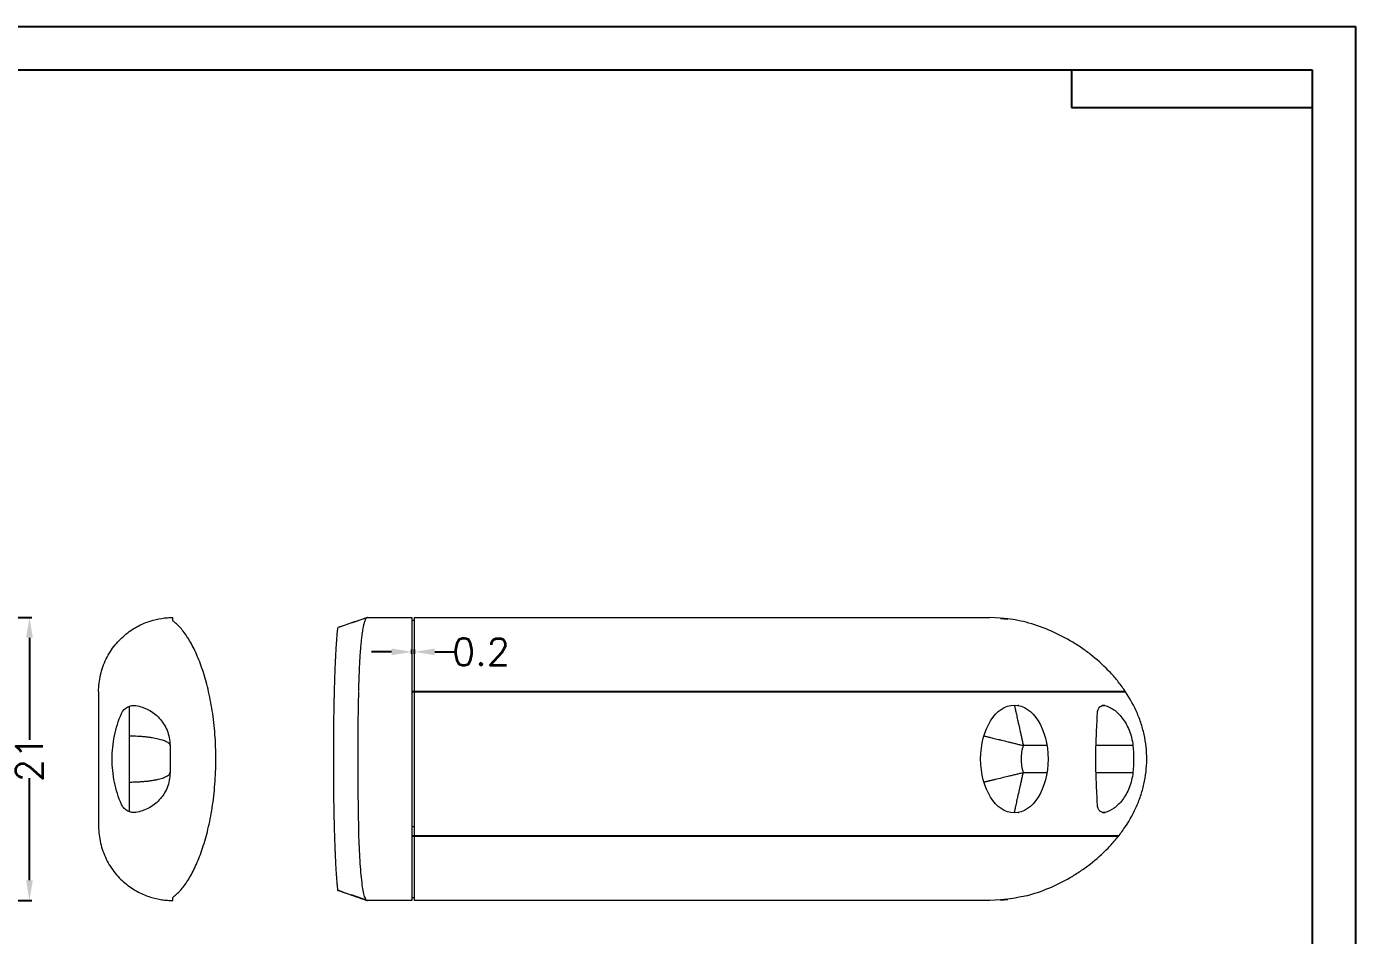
# Model space of a CAD drawing. Header units: inches. Extents: x 3168 to 3805, y 519 to 654.
# Drawn here: x 3259.9 to 3358.4, y 586.5 to 654 of the extents above; entities that cross this region are included whole.
import ezdxf

# ---------------------------------------------------------------- set-up
doc = ezdxf.new("R2010")
doc.units = ezdxf.units.IN
doc.linetypes.add('HIDDEN', pattern=[1.905, 1.27, -0.635])
doc.styles.get("Standard").update_dxf_attribs({"font": 'txt', "bigfont": 'gbcbig.shx'})
doc.dimstyles.new('2', dxfattribs={"dimtxt": 2, "dimasz": 1.5, "dimexe": 0.18, "dimexo": 0.0625, "dimgap": 0.1, "dimtad": 0, "dimzin": 12, "dimdsep": 46, "dimtxsty": 'Standard', "dimcen": 0.5, "dimclrd": 3, "dimclre": 3, "dimadec": 0, "dimazin": 0, "dimtfac": 1, "dimtofl": 0, "dimtmove": 0, "dimatfit": 3, "dimfxl": 1, "dimtolj": 1, "dimtzin": 0, "dimarcsym": 0})

# ---------------------------------------------------------------- blocks, each defined once
blk = doc.blocks.new('*D200')
at = {"color": 3, "lineweight": -2, "transparency": 16777216}
for p, q in [((3246.753, 610.093), (3260.251, 610.093)), ((3260.071, 608.593), (3260.071, 601.026)), ((3260.071, 590.593), (3260.071, 598.16)), ((3246.753, 589.093), (3260.251, 589.093))]:
    blk.add_line(p, q, dxfattribs=at)
at = {"color": 3, "transparency": 16777216}
for points in [[(3259.821, 608.593), (3260.321, 608.593), (3260.071, 610.093)], [(3259.821, 590.593), (3260.321, 590.593), (3260.071, 589.093)]]:
    blk.add_solid(points, dxfattribs=at)
at = {"layer": 'Defpoints', "color": 0, "transparency": 16777216}
for p in [(3246.69, 610.093), (3260.071, 610.093), (3246.69, 589.093)]:
    blk.add_point(p, dxfattribs=at)
at = {"color": 0, "transparency": 16777216, "insert": (3260.071, 599.593), "char_height": 2, "attachment_point": 5, "rotation": 90}
blk.add_mtext('\\A1;21', dxfattribs=at)
blk = doc.blocks.new('*D208')
at = {"color": 3, "lineweight": -2, "transparency": 16777216}
for p, q in [((3286.94, 607.546), (3285.44, 607.546)), ((3288.44, 607.406), (3288.44, 607.726)), ((3288.64, 607.406), (3288.64, 607.726)), ((3290.14, 607.546), (3291.64, 607.546))]:
    blk.add_line(p, q, dxfattribs=at)
at = {"color": 3, "transparency": 16777216}
for points in [[(3286.94, 607.796), (3286.94, 607.296), (3288.44, 607.546)], [(3290.14, 607.796), (3290.14, 607.296), (3288.64, 607.546)]]:
    blk.add_solid(points, dxfattribs=at)
at = {"layer": 'Defpoints', "color": 0, "transparency": 16777216}
for p in [(3288.44, 607.343), (3288.64, 607.546), (3288.64, 607.343)]:
    blk.add_point(p, dxfattribs=at)
at = {"color": 0, "transparency": 16777216, "insert": (3293.574, 607.546), "char_height": 2, "attachment_point": 5}
blk.add_mtext('\\A1;0.2', dxfattribs=at)

msp = doc.modelspace()

# ---------------------------------------------------------------- linework, layer by layer
for p, q in [((3167.636, 653.956), (3358.445, 653.956)), ((3358.445, 653.956), (3358.445, 519.041)), ((3172.573, 650.744), (3355.232, 650.744)), ((3337.386, 650.744), (3337.386, 647.955)), ((3355.232, 650.744), (3355.232, 522.253)), ((3337.386, 647.955), (3355.232, 647.955)), ((3332.117, 610.056), (3332.649, 609.997)), ((3288.44, 604.593), (3341.385, 604.593)), ((3288.44, 593.895), (3340.886, 593.895)), ((3332.117, 589.13), (3332.649, 589.189))]:
    msp.add_line(p, q)
at = {"color": 7, "linetype": 'HIDDEN', "lineweight": 0}
for p, q in [((3285.14, 610.093), (3282.955, 609.343)), ((3332.117, 610.056), (3331.332, 610.093)), ((3283.14, 589.779), (3284.901, 589.17)), ((3285.158, 589.093), (3283.14, 589.779)), ((3332.117, 589.13), (3331.332, 589.093))]:
    msp.add_line(p, q, dxfattribs=at)
at = {"color": 7, "linetype": 'Continuous', "lineweight": 15}
for p, q in [((3285.14, 610.093), (3288.44, 610.093)), ((3288.44, 610.093), (3288.44, 604.593)), ((3288.44, 609.893), (3288.64, 609.893)), ((3288.64, 604.593), (3288.64, 610.093)), ((3288.64, 610.093), (3331.332, 610.093)), ((3333.201, 609.92), (3332.649, 609.997)), ((3265.2, 604.593), (3265.2, 594.593)), ((3265.2, 604.593), (3265.2, 604.593)), ((3288.44, 604.593), (3288.44, 594.593)), ((3288.64, 604.593), (3288.44, 604.593)), ((3288.64, 594.593), (3288.64, 604.593)), ((3265.2, 594.593), (3265.2, 594.593)), ((3288.44, 594.593), (3288.44, 589.093)), ((3288.44, 594.593), (3288.64, 594.593)), ((3288.64, 589.093), (3288.64, 594.593)), ((3284.901, 589.17), (3285.105, 589.099)), ((3288.44, 589.093), (3285.158, 589.093)), ((3288.64, 589.293), (3288.44, 589.293)), ((3331.332, 589.093), (3288.64, 589.093)), ((3333.201, 589.266), (3332.649, 589.189))]:
    msp.add_line(p, q, dxfattribs=at)
at = {"color": 8, "linetype": 'Continuous', "lineweight": 15}
for p, q in [((3339.863, 603.556), (3339.658, 603.556)), ((3335.561, 600.593), (3333.804, 600.593)), ((3341.937, 600.593), (3339.197, 600.593)), ((3333.804, 598.593), (3335.561, 598.593)), ((3339.2, 598.593), (3341.937, 598.593)), ((3339.684, 595.631), (3339.867, 595.631))]:
    msp.add_line(p, q, dxfattribs=at)
at = {"color": 7, "linetype": 'Continuous', "lineweight": 15}
msp.add_ellipse((3333.14, 599.593), major_axis=(0, 4), ratio=0.625, dxfattribs=at)
msp.add_ellipse((3268.991, 594.593), major_axis=(16.183, -5.496), ratio=0.013687, start_param=6.195665, end_param=6.242902, dxfattribs=at)
for points, knots in [([(3265.2, 604.593), (3265.2, 605.009), (3265.247, 605.424), (3265.436, 606.242), (3265.581, 606.648), (3265.95, 607.397), (3266.173, 607.743), (3266.684, 608.372), (3266.962, 608.645), (3267.541, 609.111), (3267.845, 609.306), (3268.443, 609.62), (3268.739, 609.741), (3269.322, 609.927), (3269.61, 609.991), (3270.028, 610.054), (3270.165, 610.069), (3270.436, 610.088), (3270.57, 610.093), (3270.7, 610.093)], [0, 0, 0, 0, 0.125, 0.125, 0.25, 0.25, 0.375, 0.375, 0.5, 0.5, 0.625, 0.625, 0.75, 0.75, 0.875, 0.875, 0.9375, 0.9375, 1, 1, 1, 1]), ([(3270.835, 589.441), (3271.031, 589.588), (3271.223, 589.777), (3271.595, 590.23), (3271.777, 590.493), (3272.042, 590.943), (3272.129, 591.103), (3272.298, 591.436), (3272.38, 591.611), (3272.621, 592.158), (3272.774, 592.554), (3272.988, 593.2), (3273.057, 593.424), (3273.19, 593.892), (3273.254, 594.136), (3273.433, 594.887), (3273.538, 595.415), (3273.669, 596.253), (3273.708, 596.542), (3273.776, 597.13), (3273.805, 597.427), (3273.875, 598.328), (3273.899, 598.939), (3273.9, 599.876), (3273.895, 600.19), (3273.872, 600.807), (3273.855, 601.112), (3273.809, 601.715), (3273.781, 602.013), (3273.713, 602.602), (3273.674, 602.892), (3273.544, 603.734), (3273.439, 604.265), (3273.259, 605.021), (3273.195, 605.264), (3273.063, 605.731), (3272.994, 605.955), (3272.779, 606.603), (3272.626, 607.001), (3272.383, 607.553), (3272.299, 607.73), (3272.129, 608.065), (3272.042, 608.223), (3271.779, 608.672), (3271.598, 608.937), (3271.225, 609.394), (3271.032, 609.588), (3270.835, 609.738)], [0, 0, 0, 0, 0.0625, 0.0625, 0.125, 0.125, 0.15625, 0.15625, 0.1875, 0.1875, 0.25, 0.25, 0.28125, 0.28125, 0.3125, 0.3125, 0.375, 0.375, 0.40625, 0.40625, 0.4375, 0.4375, 0.5, 0.5, 0.53125, 0.53125, 0.5625, 0.5625, 0.59375, 0.59375, 0.625, 0.625, 0.6875, 0.6875, 0.71875, 0.71875, 0.75, 0.75, 0.8125, 0.8125, 0.84375, 0.84375, 0.875, 0.875, 0.9375, 0.9375, 1, 1, 1, 1]), ([(3282.701, 604.591), (3282.708, 604.846), (3282.718, 605.23), (3282.735, 605.734), (3282.748, 606.107), (3282.762, 606.471), (3282.777, 606.823), (3282.794, 607.164), (3282.81, 607.488), (3282.831, 607.846), (3282.852, 608.175), (3282.87, 608.425), (3282.884, 608.616), (3282.901, 608.822), (3282.92, 609.018), (3282.933, 609.147), (3282.944, 609.25), (3282.953, 609.331), (3282.954, 609.336), (3282.954, 609.338)], [0, 0, 0, 0, 0.1032267, 0.155628, 0.2087393, 0.2608759, 0.3137086, 0.3669028, 0.4208327, 0.4743779, 0.5557786, 0.6110696, 0.6388505, 0.6923363, 0.7736964, 0.8289989, 0.856787, 0.9369612, 1, 1, 1, 1]), ([(3285.127, 610.092), (3284.763, 609.967), (3284.036, 609.717), (3283.309, 609.467), (3282.945, 609.342)], [0, 0, 0, 0, 0.5001234, 1, 1, 1, 1]), ([(3284.506, 604.665), (3284.508, 604.753), (3284.513, 605.017), (3284.525, 605.455), (3284.543, 605.973), (3284.565, 606.465), (3284.592, 606.959), (3284.627, 607.502), (3284.669, 608.007), (3284.714, 608.467), (3284.764, 608.885), (3284.814, 609.216), (3284.867, 609.497), (3284.917, 609.708), (3284.969, 609.87), (3285.011, 609.969), (3285.055, 610.043), (3285.09, 610.082), (3285.114, 610.087), (3285.117, 610.088)], [0, 0, 0, 0, 0.031517, 0.094594, 0.157604, 0.220613, 0.279018, 0.348792, 0.441329, 0.499917, 0.56991, 0.662735, 0.704138, 0.773462, 0.84311, 0.885119, 0.919972, 0.989944, 1, 1, 1, 1]), ([(3334.01, 589.441), (3334.585, 589.588), (3335.143, 589.777), (3336.231, 590.23), (3336.761, 590.493), (3337.534, 590.943), (3337.789, 591.103), (3338.283, 591.436), (3338.524, 591.611), (3339.228, 592.158), (3339.673, 592.554), (3340.299, 593.2), (3340.5, 593.424), (3340.888, 593.892), (3341.075, 594.136), (3341.599, 594.887), (3341.904, 595.415), (3342.286, 596.253), (3342.401, 596.542), (3342.601, 597.13), (3342.685, 597.427), (3342.888, 598.328), (3342.96, 598.939), (3342.963, 599.876), (3342.947, 600.19), (3342.879, 600.807), (3342.829, 601.112), (3342.696, 601.715), (3342.614, 602.013), (3342.416, 602.602), (3342.302, 602.892), (3341.921, 603.734), (3341.616, 604.265), (3341.09, 605.021), (3340.904, 605.264), (3340.517, 605.731), (3340.316, 605.955), (3339.689, 606.603), (3339.241, 607.001), (3338.531, 607.553), (3338.286, 607.73), (3337.79, 608.065), (3337.537, 608.223), (3336.768, 608.672), (3336.239, 608.937), (3335.148, 609.394), (3334.585, 609.588), (3334.01, 609.738)], [0, 0, 0, 0, 0.0625, 0.0625, 0.125, 0.125, 0.15625, 0.15625, 0.1875, 0.1875, 0.25, 0.25, 0.28125, 0.28125, 0.3125, 0.3125, 0.375, 0.375, 0.40625, 0.40625, 0.4375, 0.4375, 0.5, 0.5, 0.53125, 0.53125, 0.5625, 0.5625, 0.59375, 0.59375, 0.625, 0.625, 0.6875, 0.6875, 0.71875, 0.71875, 0.75, 0.75, 0.8125, 0.8125, 0.84375, 0.84375, 0.875, 0.875, 0.9375, 0.9375, 1, 1, 1, 1]), ([(3282.701, 594.591), (3282.658, 596.258), (3282.64, 597.925), (3282.64, 601.258), (3282.658, 602.925), (3282.701, 604.591)], [0, 0, 0, 0, 0.5, 0.5, 1, 1, 1, 1]), ([(3284.501, 594.758), (3284.469, 596.035), (3284.43, 599.435), (3284.464, 602.981), (3284.505, 604.593)], [0.0082503, 0.0082503, 0.0082503, 0.0082503, 0.4482503, 1, 1, 1, 1]), ([(3266.897, 602.965), (3266.995, 603.19), (3267.172, 603.364), (3267.465, 603.511), (3267.568, 603.542), (3267.772, 603.572), (3267.874, 603.571), (3267.973, 603.556)], [0, 0, 0, 0, 0.5, 0.5, 0.75, 0.75, 1, 1, 1, 1]), ([(3267.973, 603.556), (3268.133, 603.53), (3268.291, 603.492), (3268.602, 603.388), (3268.756, 603.323), (3269.196, 603.09), (3269.463, 602.888), (3269.938, 602.376), (3270.136, 602.074), (3270.349, 601.552), (3270.404, 601.371), (3270.48, 600.992), (3270.5, 600.793), (3270.5, 600.593)], [0, 0, 0, 0, 0.125, 0.125, 0.25, 0.25, 0.5, 0.5, 0.75, 0.75, 0.875, 0.875, 1, 1, 1, 1]), ([(3333.14, 603.593), (3333.14, 603.593), (3333.145, 603.574), (3333.157, 603.516), (3333.163, 603.492), (3333.175, 603.435), (3333.182, 603.402), (3333.199, 603.327), (3333.208, 603.285), (3333.229, 603.193), (3333.24, 603.142), (3333.276, 602.978), (3333.304, 602.853), (3333.35, 602.645), (3333.366, 602.572), (3333.4, 602.42), (3333.417, 602.341), (3333.471, 602.097), (3333.51, 601.923), (3333.57, 601.65), (3333.59, 601.558), (3333.632, 601.37), (3333.653, 601.275), (3333.696, 601.082), (3333.717, 600.985), (3333.76, 600.789), (3333.782, 600.691), (3333.804, 600.593)], [0, 0, 0, 0, 0.125, 0.125, 0.1875, 0.1875, 0.25, 0.25, 0.3125, 0.3125, 0.375, 0.375, 0.5, 0.5, 0.5625, 0.5625, 0.625, 0.625, 0.75, 0.75, 0.8125, 0.8125, 0.875, 0.875, 0.9375, 0.9375, 1, 1, 1, 1]), ([(3339.299, 602.965), (3339.308, 603.19), (3339.383, 603.364), (3339.539, 603.511), (3339.599, 603.542), (3339.725, 603.572), (3339.793, 603.571), (3339.863, 603.556)], [0, 0, 0, 0, 0.5, 0.5, 0.75, 0.75, 1, 1, 1, 1]), ([(3339.863, 603.556), (3339.975, 603.53), (3340.087, 603.492), (3340.31, 603.388), (3340.422, 603.323), (3340.748, 603.09), (3340.956, 602.888), (3341.345, 602.376), (3341.518, 602.074), (3341.727, 601.552), (3341.786, 601.371), (3341.881, 600.992), (3341.917, 600.793), (3341.937, 600.593)], [0, 0, 0, 0, 0.125, 0.125, 0.25, 0.25, 0.5, 0.5, 0.75, 0.75, 0.875, 0.875, 1, 1, 1, 1]), ([(3266.897, 596.221), (3266.668, 596.752), (3266.495, 597.3), (3266.318, 598.151), (3266.274, 598.44), (3266.215, 599.017), (3266.2, 599.304), (3266.2, 599.88), (3266.215, 600.167), (3266.273, 600.742), (3266.317, 601.03), (3266.494, 601.884), (3266.668, 602.434), (3266.897, 602.965)], [0, 0, 0, 0, 0.25, 0.25, 0.375, 0.375, 0.5, 0.5, 0.625, 0.625, 0.75, 0.75, 1, 1, 1, 1]), ([(3339.302, 596.221), (3339.28, 596.752), (3339.248, 597.3), (3339.211, 598.151), (3339.2, 598.44), (3339.186, 599.017), (3339.182, 599.304), (3339.182, 599.88), (3339.186, 600.167), (3339.2, 600.742), (3339.211, 601.03), (3339.247, 601.884), (3339.279, 602.434), (3339.299, 602.965)], [0, 0, 0, 0, 0.25, 0.25, 0.375, 0.375, 0.5, 0.5, 0.625, 0.625, 0.75, 0.75, 1, 1, 1, 1]), ([(3267.5, 597.884), (3267.5, 598.444), (3267.5, 599.013), (3267.5, 599.881), (3267.5, 600.173), (3267.5, 600.746), (3267.5, 601.029), (3267.5, 601.308)], [0, 0, 0, 0, 0.5, 0.5, 0.75, 0.75, 1, 1, 1, 1]), ([(3267.5, 601.308), (3267.698, 601.308), (3267.895, 601.304), (3268.186, 601.29), (3268.282, 601.284), (3268.47, 601.27), (3268.562, 601.263), (3268.742, 601.245), (3268.831, 601.235), (3269.004, 601.213), (3269.089, 601.2), (3269.335, 601.161), (3269.486, 601.131), (3269.693, 601.082), (3269.759, 601.065), (3269.885, 601.028), (3269.943, 601.009), (3270.106, 600.951), (3270.198, 600.91), (3270.31, 600.845), (3270.344, 600.823), (3270.401, 600.778), (3270.424, 600.755), (3270.462, 600.709), (3270.476, 600.686), (3270.495, 600.64), (3270.5, 600.617), (3270.5, 600.593)], [0, 0, 0, 0, 0.125, 0.125, 0.1875, 0.1875, 0.25, 0.25, 0.3125, 0.3125, 0.375, 0.375, 0.5, 0.5, 0.5625, 0.5625, 0.625, 0.625, 0.75, 0.75, 0.8125, 0.8125, 0.875, 0.875, 0.9375, 0.9375, 1, 1, 1, 1]), ([(3270.5, 600.593), (3270.5, 600.261), (3270.5, 599.927), (3270.5, 599.259), (3270.5, 598.925), (3270.5, 598.593)], [0.8522722, 0.8522722, 0.8522722, 0.8522722, 0.86064694, 0.86064694, 0.86902193, 0.86902193, 0.86902193, 0.86902193]), ([(3330.882, 601.308), (3330.882, 601.308), (3330.901, 601.304), (3330.957, 601.29), (3330.981, 601.284), (3331.037, 601.27), (3331.069, 601.263), (3331.142, 601.245), (3331.183, 601.235), (3331.273, 601.213), (3331.323, 601.2), (3331.483, 601.161), (3331.604, 601.131), (3331.807, 601.082), (3331.878, 601.065), (3332.027, 601.028), (3332.104, 601.009), (3332.342, 600.951), (3332.51, 600.91), (3332.775, 600.845), (3332.866, 600.823), (3333.05, 600.778), (3333.142, 600.755), (3333.328, 600.709), (3333.422, 600.686), (3333.612, 600.64), (3333.707, 600.617), (3333.804, 600.593)], [0, 0, 0, 0, 0.125, 0.125, 0.1875, 0.1875, 0.25, 0.25, 0.3125, 0.3125, 0.375, 0.375, 0.5, 0.5, 0.5625, 0.5625, 0.625, 0.625, 0.75, 0.75, 0.8125, 0.8125, 0.875, 0.875, 0.9375, 0.9375, 1, 1, 1, 1]), ([(3333.804, 600.593), (3333.744, 600.432), (3333.705, 600.268), (3333.653, 599.934), (3333.64, 599.763), (3333.64, 599.423), (3333.653, 599.254), (3333.705, 598.92), (3333.744, 598.754), (3333.804, 598.593)], [0, 0, 0, 0, 0.25, 0.25, 0.5, 0.5, 0.75, 0.75, 1, 1, 1, 1]), ([(3341.937, 600.593), (3341.972, 600.261), (3341.989, 599.927), (3341.989, 599.259), (3341.972, 598.925), (3341.937, 598.593)], [0.8522722, 0.8522722, 0.8522722, 0.8522722, 0.86064694, 0.86064694, 0.86902193, 0.86902193, 0.86902193, 0.86902193]), ([(3267.5, 597.884), (3267.558, 597.884), (3267.674, 597.885), (3267.845, 597.889), (3268.012, 597.894), (3268.176, 597.902), (3268.336, 597.912), (3268.49, 597.924), (3268.64, 597.937), (3268.784, 597.952), (3268.922, 597.969), (3269.054, 597.986), (3269.181, 598.006), (3269.301, 598.026), (3269.415, 598.047), (3269.523, 598.069), (3269.742, 598.119), (3270.02, 598.2), (3270.257, 598.306), (3270.388, 598.396), (3270.458, 598.467), (3270.494, 598.533), (3270.498, 598.574), (3270.5, 598.593)], [0, 0, 0, 0, 0.036929, 0.073348, 0.109257, 0.144656, 0.179546, 0.213926, 0.247797, 0.281159, 0.314013, 0.346358, 0.378195, 0.409524, 0.440345, 0.470658, 0.500463, 0.633462, 0.749969, 0.823008, 0.889029, 0.948028, 1, 1, 1, 1]), ([(3270.5, 598.593), (3270.5, 598.393), (3270.48, 598.2), (3270.406, 597.823), (3270.35, 597.638), (3270.14, 597.12), (3269.94, 596.814), (3269.588, 596.432), (3269.46, 596.316), (3269.191, 596.109), (3269.05, 596.019), (3268.611, 595.787), (3268.294, 595.682), (3267.973, 595.631)], [0, 0, 0, 0, 0.125, 0.125, 0.25, 0.25, 0.5, 0.5, 0.625, 0.625, 0.75, 0.75, 1, 1, 1, 1]), ([(3330.88, 597.884), (3330.881, 597.884), (3330.883, 597.885), (3330.898, 597.889), (3330.921, 597.894), (3330.953, 597.902), (3330.994, 597.912), (3331.042, 597.924), (3331.097, 597.937), (3331.159, 597.952), (3331.227, 597.969), (3331.301, 597.986), (3331.38, 598.006), (3331.463, 598.026), (3331.551, 598.047), (3331.642, 598.069), (3331.846, 598.119), (3332.181, 598.2), (3332.621, 598.306), (3332.99, 598.396), (3333.286, 598.467), (3333.555, 598.533), (3333.724, 598.574), (3333.804, 598.593)], [0, 0, 0, 0, 0.036929, 0.073348, 0.109257, 0.144656, 0.179546, 0.213926, 0.247797, 0.281159, 0.314013, 0.346358, 0.378195, 0.409524, 0.440345, 0.470658, 0.500463, 0.633462, 0.749969, 0.823008, 0.889029, 0.948028, 1, 1, 1, 1]), ([(3333.14, 595.593), (3333.14, 595.593), (3333.145, 595.612), (3333.157, 595.67), (3333.163, 595.694), (3333.175, 595.751), (3333.182, 595.784), (3333.199, 595.859), (3333.208, 595.901), (3333.229, 595.994), (3333.24, 596.044), (3333.276, 596.208), (3333.304, 596.333), (3333.35, 596.541), (3333.366, 596.614), (3333.4, 596.766), (3333.417, 596.845), (3333.471, 597.09), (3333.51, 597.264), (3333.57, 597.536), (3333.59, 597.628), (3333.632, 597.816), (3333.653, 597.912), (3333.696, 598.104), (3333.717, 598.201), (3333.76, 598.397), (3333.782, 598.495), (3333.804, 598.593)], [0, 0, 0, 0, 0.125, 0.125, 0.1875, 0.1875, 0.25, 0.25, 0.3125, 0.3125, 0.375, 0.375, 0.5, 0.5, 0.5625, 0.5625, 0.625, 0.625, 0.75, 0.75, 0.8125, 0.8125, 0.875, 0.875, 0.9375, 0.9375, 1, 1, 1, 1]), ([(3341.937, 598.593), (3341.917, 598.393), (3341.882, 598.2), (3341.789, 597.823), (3341.729, 597.638), (3341.523, 597.12), (3341.348, 596.814), (3341.06, 596.432), (3340.959, 596.316), (3340.75, 596.109), (3340.644, 596.019), (3340.319, 595.787), (3340.092, 595.682), (3339.867, 595.631)], [0, 0, 0, 0, 0.125, 0.125, 0.25, 0.25, 0.5, 0.5, 0.625, 0.625, 0.75, 0.75, 1, 1, 1, 1]), ([(3267.5, 595.677), (3267.5, 595.699), (3267.5, 595.76), (3267.5, 595.944), (3267.5, 596.213), (3267.5, 596.551), (3267.5, 596.948), (3267.5, 597.396), (3267.5, 597.719), (3267.5, 597.884)], [0, 0, 0, 0, 0.077945, 0.208173, 0.347135, 0.495954, 0.654842, 0.823245, 1, 1, 1, 1]), ([(3267.973, 595.631), (3267.874, 595.615), (3267.773, 595.614), (3267.57, 595.643), (3267.466, 595.675), (3267.271, 595.772), (3267.177, 595.84), (3267.015, 596.007), (3266.946, 596.109), (3266.897, 596.221)], [0, 0, 0, 0, 0.25, 0.25, 0.5, 0.5, 0.75, 0.75, 1, 1, 1, 1]), ([(3339.867, 595.631), (3339.797, 595.615), (3339.731, 595.614), (3339.605, 595.643), (3339.544, 595.675), (3339.44, 595.772), (3339.394, 595.84), (3339.328, 596.007), (3339.306, 596.109), (3339.302, 596.221)], [0, 0, 0, 0, 0.25, 0.25, 0.5, 0.5, 0.75, 0.75, 1, 1, 1, 1]), ([(3265.2, 594.593), (3265.2, 594.177), (3265.247, 593.762), (3265.437, 592.942), (3265.582, 592.536), (3265.952, 591.785), (3266.177, 591.438), (3266.69, 590.807), (3266.97, 590.535), (3267.55, 590.069), (3267.855, 589.874), (3268.454, 589.561), (3268.75, 589.441), (3269.332, 589.257), (3269.619, 589.193), (3270.034, 589.132), (3270.17, 589.117), (3270.438, 589.098), (3270.571, 589.093), (3270.7, 589.093)], [0, 0, 0, 0, 0.125, 0.125, 0.25, 0.25, 0.375, 0.375, 0.5, 0.5, 0.625, 0.625, 0.75, 0.75, 0.875, 0.875, 0.9375, 0.9375, 1, 1, 1, 1]), ([(3282.955, 589.843), (3282.955, 589.843), (3282.955, 589.84), (3282.948, 589.899), (3282.937, 590.001), (3282.926, 590.1), (3282.915, 590.221), (3282.902, 590.364), (3282.887, 590.538), (3282.866, 590.801), (3282.843, 591.145), (3282.815, 591.611), (3282.791, 592.074), (3282.769, 592.546), (3282.753, 592.953), (3282.738, 593.345), (3282.725, 593.75), (3282.712, 594.167), (3282.704, 594.449), (3282.701, 594.591)], [0, 0, 0, 0, 0.023957, 0.114515, 0.160347, 0.204994, 0.249857, 0.295176, 0.340732, 0.393545, 0.487584, 0.55565, 0.64957, 0.717813, 0.773117, 0.828809, 0.88507, 0.942198, 1, 1, 1, 1]), ([(3285.105, 589.099), (3285.067, 589.116), (3285.03, 589.165), (3284.975, 589.287), (3284.957, 589.336), (3284.921, 589.45), (3284.903, 589.515), (3284.852, 589.732), (3284.82, 589.905), (3284.758, 590.307), (3284.728, 590.539), (3284.675, 591.042), (3284.651, 591.315), (3284.606, 591.902), (3284.586, 592.217), (3284.551, 592.863), (3284.537, 593.197), (3284.514, 593.888), (3284.504, 594.24), (3284.497, 594.593)], [0, 0, 0, 0, 0.125, 0.125, 0.1875, 0.1875, 0.25, 0.25, 0.375, 0.375, 0.5, 0.5, 0.625, 0.625, 0.75, 0.75, 0.875, 0.875, 1, 1, 1, 1]), ([(3282.944, 589.843), (3283.114, 589.784), (3283.449, 589.669), (3283.947, 589.498), (3284.43, 589.332), (3284.745, 589.224), (3284.901, 589.17)], [0, 0, 0, 0, 0.263486, 0.517566, 0.761503, 1, 1, 1, 1])]:
    msp.add_open_spline(points, degree=3, knots=knots, dxfattribs=at)
for points in [[(3270.7, 609.92), (3270.7, 610.034), (3270.7, 610.093), (3270.7, 610.093)], [(3270.835, 609.738), (3270.746, 609.806), (3270.7, 609.868), (3270.7, 609.92)], [(3334.01, 609.738), (3333.75, 609.806), (3333.48, 609.868), (3333.201, 609.92)], [(3284.497, 594.593), (3284.496, 594.648), (3284.498, 594.703), (3284.501, 594.758)], [(3270.7, 589.262), (3270.7, 589.313), (3270.746, 589.374), (3270.835, 589.441)], [(3270.7, 589.093), (3270.7, 589.093), (3270.7, 589.15), (3270.7, 589.262)], [(3334.01, 589.448), (3333.75, 589.38), (3333.48, 589.318), (3333.201, 589.266)]]:
    msp.add_open_spline(points, degree=3, dxfattribs=at)
at = {"color": 8, "linetype": 'Continuous', "lineweight": 15}
msp.add_open_spline([(3267.5, 601.308), (3267.5, 601.473), (3267.5, 601.795), (3267.5, 602.242), (3267.5, 602.638), (3267.5, 602.975), (3267.5, 603.243), (3267.5, 603.429), (3267.5, 603.49), (3267.5, 603.514)], degree=3, knots=[0, 0, 0, 0, 0.176039, 0.343753, 0.501992, 0.650213, 0.788631, 0.918366, 1, 1, 1, 1], dxfattribs=at)
at = {"color": 7, "linetype": 'HIDDEN', "lineweight": 0}
for points, knots in [([(3333.482, 603.556), (3333.474, 603.557), (3333.457, 603.561), (3333.438, 603.565), (3333.426, 603.567), (3333.42, 603.568), (3333.42, 603.568), (3333.42, 603.568)], [0, 0, 0, 0, 0.252038, 0.506807, 0.703457, 0.904944, 1, 1, 1, 1]), ([(3333.42, 595.618), (3333.422, 595.619), (3333.427, 595.619), (3333.458, 595.625), (3333.479, 595.63), (3333.482, 595.631)], [0, 0, 0, 0, 0.356918, 0.927782, 1, 1, 1, 1])]:
    msp.add_open_spline(points, degree=3, knots=knots, dxfattribs=at)
msp.add_open_spline([(3283.14, 589.779), (3283.078, 589.8), (3283.017, 589.821), (3282.955, 589.843)], degree=3, dxfattribs=at)

# ---------------------------------------------------------------- dimensions: what is measured, and where the dimension line sits
dim = msp.add_linear_dim(base=(3260.071, 610.093), p1=(3246.69, 589.093), p2=(3246.69, 610.093), angle=90, dimstyle='2')
dim.commit()
dim.dimension.update_dxf_attribs({"geometry": '*D200', "text_midpoint": (3260.071, 599.593), "dimtype": 160})
dim = msp.add_linear_dim(base=(3288.64, 607.546), p1=(3288.44, 607.343), p2=(3288.64, 607.343), text='0<>', dimstyle='2')
dim.commit()
dim.dimension.update_dxf_attribs({"geometry": '*D208', "text_midpoint": (3293.574, 607.546)})

doc.saveas('drawing.dxf')
